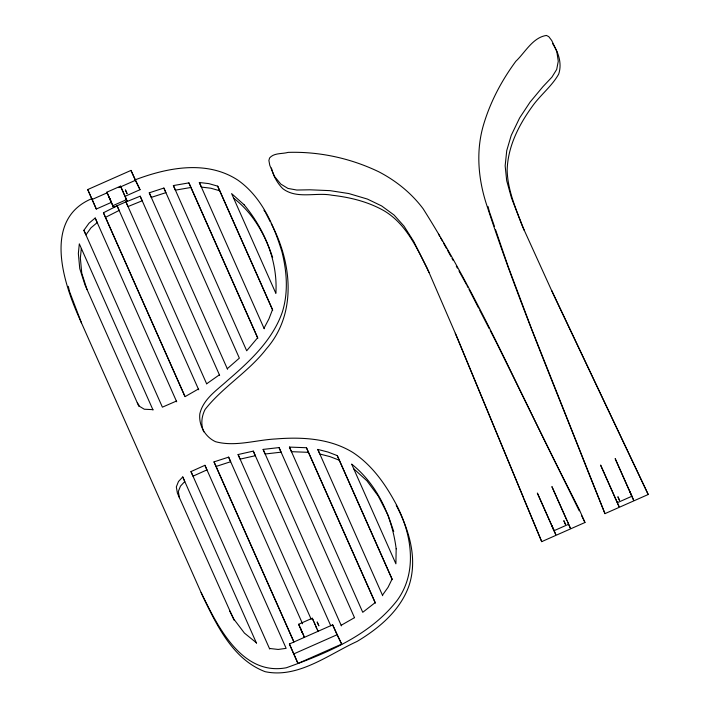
<?xml version="1.0" encoding="UTF-8"?>
<svg xmlns="http://www.w3.org/2000/svg" width="709" height="709" viewBox="0 0 709 709"><rect width="100%" height="100%" fill="white"/><g stroke="black" fill="none" stroke-linecap="round" stroke-linejoin="round"><path stroke-width="1.06" d="M81.322 248.442L80.365 258.076L81.765 273.231L87.012 289.529M264.014 328.232L268.924 318.926L272.504 309.647L217.707 186.166L208.871 183.622L199.335 182.488L201.347 187.079L210.883 188.222L219.71 190.765L272.717 310.196M382.479 595.161L388.036 587.344L392.077 579.102L337.28 455.621L327.992 452.041L317.8 449.426L319.803 454.017L330.004 456.631L339.292 460.212L392.29 579.643M95.192 218.026L97.195 222.617L91.018 227.784L85.913 234.892L83.901 230.301L89.006 223.193L95.192 218.026L176.709 401.799M256.552 643.293L182.762 476.944L178.464 481.526L176.328 486.897L177.383 493.101L234.059 620.171M227.305 368.68L239.358 358.134L163.876 188.053L149.262 192.813L151.265 197.403L165.888 192.644L163.876 188.053M219.427 374.813L206.673 383.764M198.405 389.011L185.058 396.65L103.452 212.762L117.118 205.849L198.715 389.79M354.527 617.654L341.18 625.285M92.25 198.485C42.593 218.78 63.181 282.359 79.497 318.447L203.12 597.093C217.176 626.029 233.128 659.521 265.166 671.689C298.214 678.646 328.613 654.425 357.106 641.423C378.952 628.325 399.938 610.795 408.845 586.166C418.071 558.878 409.084 529.845 396.251 505.322M184.73 395.985L105.464 217.362L119.121 210.449L117.118 205.849M204.928 465.299L206.931 469.89L192.99 476.182L190.978 471.582L204.928 465.299L286.152 648.345L278.176 649.444L269.473 648.451M176.417 401.072L162.396 407.161L83.901 230.301M91.913 199.123L87.73 189.56L130.979 170.417L140.019 189.693L124.997 196.349L127.195 201.303L113.537 207.347L106.882 192.192L120.539 186.148L125.821 198.05L126.512 199.646L112.855 205.69L112.368 204.662L113.537 207.347M135.047 180.033L135.614 179.785M107.156 192.821L92.126 199.468L96.309 209.04L111.331 202.393M118.864 187.637L135.384 180.334L140.019 189.693M304.471 637.311L298.631 624.274L312.288 618.23L315.585 625.63M289.396 643.985L332.645 624.842L341.676 644.126L297.975 663.464L289.396 643.985L293.57 653.547M553.375 529.144L553.791 530.093L537.342 493.056L554.039 530.704L568.609 524.252L570.364 528.17L567.457 521.585M630.718 493.597L633.616 500.173L631.87 496.256L617.3 502.708L619.054 506.625L615.128 497.771M523.907 499.003L541.711 541.641L584.969 522.498L579.368 509.718L564.781 480.915C518.252 389.923 477.848 295.272 423.113 208.73C411.415 193.14 396.109 180.804 378.872 171.826C350.707 158.267 319.396 151.425 288.138 152.382C282.058 154.11 274.099 152.665 269.58 157.983L268.888 160.482L269.792 165.339L274.463 176.381L280.746 184.039L287.916 188.417L296.823 190.039L309.922 189.799L329.986 190.641L348.793 193.548L367.377 199.061L381.628 205.929L394.027 215.004L404.033 226.162L413.56 241.211L427.04 267.869L457.278 337.803L523.419 497.594M648.221 494.501L553.711 295.121L522.196 225.754L511.473 197.873L506.705 180.724L505.154 165.826L506.749 150.556L511.224 135.401L519.617 117.951L530.093 102.087L542.943 86.666L551.921 77.148L556.698 69.455L558.267 61.213L556.804 51.429L551.753 40.555L548.757 36.629L546.435 35.45C532.707 37.462 525.121 52.528 515.851 61.266C501.476 80.746 490.079 102.318 483.299 125.617C475.562 152.479 478.451 180.919 487.393 207.099C516.586 296.548 553.428 383.214 587.717 470.758L604.963 513.644L648.221 494.501L551.708 290.53M341.676 644.126L337.041 634.759L293.792 653.902L297.975 663.464M140.169 196.198L142.172 200.789L128.001 206.558L125.989 201.959L140.169 196.198L219.639 375.362M135.366 179.758C167.829 167.466 207.117 159.862 238.029 180.246C261.825 197.129 273.727 225.001 282.005 252.005C286.923 271.795 288.483 292.693 282.226 312.385C272.265 340.612 249.63 361.413 227.545 380.458C216.945 390.18 203.191 398.972 199.805 413.932C198.662 425.373 205.061 436.868 215.518 441.689C235.299 447.06 255.852 439.934 275.783 438.951C302.069 436.833 329.933 438.33 352.967 452.537C371.002 464.43 383.906 482.058 394.239 500.731C411.14 530.704 418.833 570.825 397.129 600.452C369.947 635.424 326.831 653.255 286.33 667.763C241.494 676.076 217.193 625.498 201.117 592.502M293.943 642.079L214.003 461.878L228.635 457.137L302.557 623.796M216.006 466.469L230.638 461.727L228.635 457.137M253.29 451.119L255.302 455.71L240.085 459.14L238.082 454.54L253.29 451.119L330.757 625.755M173.377 185.563L188.913 182.878L257.642 337.75L246.697 350.778L173.377 185.563L175.38 190.154L190.916 187.468L257.854 338.299M279.054 447.583L281.056 452.174L265.139 453.999L263.128 449.409L279.054 447.583L354.509 617.681M289.432 447.087L306.456 447.733L375.185 602.615L362.751 612.31L289.432 447.087L291.434 451.677L308.459 452.333L375.398 603.164M152.896 409.642L144.299 409.235L139.691 406.443L137.298 402.774M256.339 642.744L244.419 633.084L233.961 619.285L229.672 610.936M233.616 198.201C252.936 212.913 265.157 234.856 272.637 257.589M353.64 468.676L366.899 480.791L378.225 496.043L388.142 515.31M552.568 43.577C558.524 52.36 562.175 63.588 558.71 74.055C551.815 86.401 540.161 95.112 532.096 106.678C518.607 125.342 507.679 146.949 507.157 170.417C507.786 191.527 516.799 210.963 524.208 230.354M263.952 210.281L265.255 212.009M438.587 234.183L439.66 236.124M440.732 238.056L442.345 240.963M443.417 242.903L446.635 248.717M447.716 250.658L450.933 256.472M452.005 258.404L453.078 260.345M456.304 266.159L457.376 268.099M458.989 271.006L466.504 284.566M314.317 622.803L315.071 624.496M467.009 285.55L468.02 287.508M469.03 289.467L478.628 308.087M479.639 310.046L489.237 328.666M490.247 330.624L496.309 342.385M265.751 212.975L270.209 221.695M271.201 223.627C291.851 262.507 297.275 313.555 266.389 348.837C248.735 371.817 222.901 386.759 205.105 409.43C201.533 416.378 200.612 424.576 203.749 431.852M429.042 272.469C417.654 249.595 406.762 223.991 383.631 210.52C367.785 201.622 349.945 197.27 331.998 195.241C315.824 192.077 296.832 199.442 282.749 188.629C277.13 182.94 273.266 175.752 271.432 167.989M496.814 343.36L579.226 510.817M581.619 515.682L584.969 522.498M298.631 624.274L301.928 631.675M126.512 199.646L126.025 198.617L127.195 201.303M316.232 627.155L317.871 630.921M106.882 192.192L112.855 205.69M616.865 501.697L617.052 502.105L616.635 501.148M120.539 186.148L124.562 195.241L124.385 194.833M631.87 496.256L615.164 458.617L631.622 495.653L631.205 494.696M630.195 492.427L629.61 491.115L630.523 493.18M616.476 500.767L600.594 465.06L615.102 497.753M567.794 522.32L551.912 486.613L566.943 520.424M552.373 526.876L551.788 525.564L552.692 527.62M554.039 530.704L555.794 534.621L552.887 528.037M199.335 182.488L264.227 328.772M317.8 449.426L382.683 595.711M149.262 192.813L227.518 369.229M263.128 449.409L341.419 625.887M130.979 170.417L135.384 180.334M332.645 624.842L337.041 634.759M318.057 624.009C320.911 630.416 315.372 617.947 317.756 623.308M125.989 201.959L206.673 383.853M238.082 454.54L311.18 619.276M301.706 631.249L302.654 633.376L302.131 632.171M301.405 630.54L300.669 628.874L301.015 629.681M214.003 461.878L293.721 641.512M87.73 189.56L96.309 209.04M190.978 471.582L269.686 649.019M153.029 410.015L79.319 243.852L78.353 253.476L79.754 268.631L85 284.938L138.858 406.363M618.638 498.436C615.891 492.188 621.589 505.109 618.833 498.852M564.568 522.365C561.82 516.117 567.519 529.029 564.772 522.781M126.158 191.581C123.401 185.315 129.1 198.254 126.344 191.988M316.79 628.36L315.434 625.329M301.777 631.373L303.133 634.404M109.806 198.812C107.05 192.556 112.758 205.486 110.001 199.22M567.944 522.693L568.361 523.65M317.304 629.539L318.075 631.285M315.789 626.127L316.32 627.332M313.874 621.846L312.288 618.23M303.452 635.237L304.214 636.966M337.28 455.621L339.292 460.212M217.707 186.166L219.71 190.765M306.456 447.733L308.459 452.333M188.913 182.878L190.916 187.468M103.452 212.762L105.464 217.362M182.762 476.944L184.765 481.544L180.467 486.126L178.331 491.488L179.386 497.691M541.711 541.641L455.267 333.212M604.963 513.644L531.688 329.136M81.508 323.047L69.535 291.594L68.286 286.347M531.28 328.107L508.025 266.194L495.485 229.512M388.488 516.329L393.734 531.528M489.751 212.744L494.412 226.366M487.996 206.479L489.396 211.699M396.171 548.828L395.897 563.823L351.637 464.085C377.383 484.601 392.068 516.622 396.171 548.828M244.056 204.706L231.604 193.61L275.863 293.349C277.928 261.054 264.457 229.237 244.056 204.706"/></g></svg>
